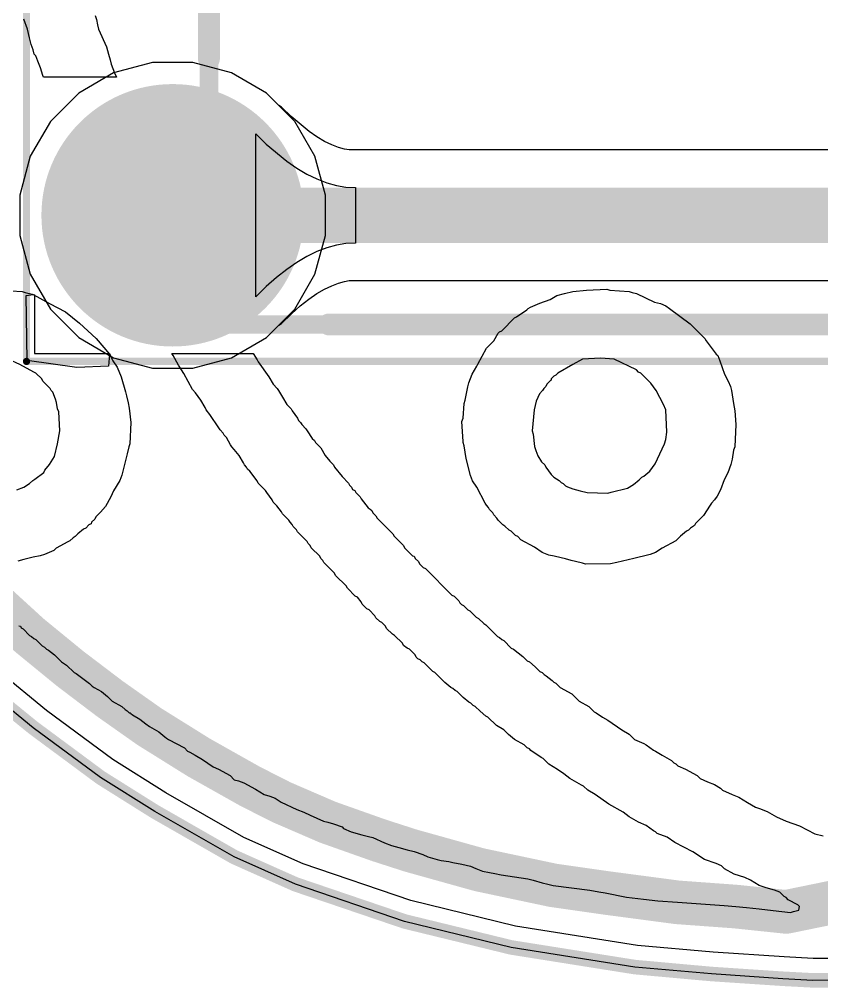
# Model space of a CAD drawing. Header units: inches. Extents: x -21.6 to 21.4, y -24.6 to 14.5.
# Drawn here: x -18.05 to -12.54, y -24.48 to -17.83 of the extents above; entities that cross this region are included whole.
import ezdxf

# ---------------------------------------------------------------- set-up
doc = ezdxf.new("R2010")
doc.units = ezdxf.units.IN
for name, color, linetype in [('Bottom Layer', 5, 'Continuous'), ('Bottom Solder', 6, 'Continuous'), ('Mechanical 4', 56, 'Continuous'), ('Multi-Layer', 9, 'Continuous'), ('Pad Holes', 156, 'Continuous'), ('Top 3D Body', 56, 'Continuous'), ('Top Courtyard', 56, 'Continuous'), ('Top Layer', 1, 'Continuous'), ('Top Overlay', 2, 'Continuous'), ('Top Solder', 216, 'Continuous')]:
    doc.layers.add(name, color=color, linetype=linetype)

# ---------------------------------------------------------------- blocks, each defined once
blk = doc.blocks.new('B__________6X6_52')
at = {"layer": 'Bottom Layer'}
h = blk.add_hatch(color=5, dxfattribs=at)
edge = h.paths.add_edge_path()
edge.add_arc((3.25, 2.25), 0.8, 0, 360)
at = {"layer": 'Bottom Solder'}
h = blk.add_hatch(color=6, dxfattribs=at)
edge = h.paths.add_edge_path()
edge.add_arc((3.25, 2.25), 0.9016, 0, 360)
at = {"layer": 'Multi-Layer'}
h = blk.add_hatch(color=9, dxfattribs=at)
edge = h.paths.add_edge_path()
edge.add_arc((3.25, 2.25), 0.8, 0, 360)
at = {"layer": 'Pad Holes'}
h = blk.add_hatch(color=7, dxfattribs=at)
edge = h.paths.add_edge_path()
edge.add_arc((3.25, 2.25), 0.5, 0, 360)
at = {"layer": 'Top Layer'}
h = blk.add_hatch(color=1, dxfattribs=at)
edge = h.paths.add_edge_path()
edge.add_arc((3.25, 2.25), 0.8, 0, 360)
at = {"layer": 'Top Solder'}
h = blk.add_hatch(color=216, dxfattribs=at)
edge = h.paths.add_edge_path()
edge.add_arc((3.25, 2.25), 0.9016, 0, 360)
at = {"layer": 'Top 3D Body'}
for points in [[(3, 3, 0.127, 0.127, 0), (-3, 3, 0.127, 0.127, 0)], [(3, 3, 0.127, 0.127, 0), (3, -3, 0.127, 0.127, 0)]]:
    blk.add_lwpolyline(points, format="xyseb", dxfattribs=at)
blk.add_lwpolyline([(2.9682, 3, 0.0635, 0.0635, 1), (3.0317, 3, 0.0635, 0.0635, 1)], format="xyseb", close=True, dxfattribs=at)
blk.add_lwpolyline([(2.9682, 3, 0.0635, 0.0635, 1), (3.0317, 3, 0.0635, 0.0635, 1)], format="xyseb", close=True, dxfattribs=at)
at = {"layer": 'Top Courtyard'}
for points in [[(4.254, 3.254, 0.05, 0.05, 0), (-4.254, 3.254, 0.05, 0.05, 0)], [(4.254, 3.254, 0.05, 0.05, 0), (4.254, -3.254, 0.05, 0.05, 0)]]:
    blk.add_lwpolyline(points, format="xyseb", dxfattribs=at)
blk.add_lwpolyline([(4.2415, 3.254, 0.025, 0.025, 1), (4.2665, 3.254, 0.025, 0.025, 1)], format="xyseb", close=True, dxfattribs=at)
blk.add_lwpolyline([(4.2415, 3.254, 0.025, 0.025, 1), (4.2665, 3.254, 0.025, 0.025, 1)], format="xyseb", close=True, dxfattribs=at)
at = {"layer": 'Top Overlay'}
for points in [[(2.176, 3, 0.15, 0.15, 0), (-2.176, 3, 0.15, 0.15, 0)], [(3, 1.176, 0.15, 0.15, 0), (3, -1.176, 0.15, 0.15, 0)]]:
    blk.add_lwpolyline(points, format="xyseb", dxfattribs=at)
for points in [[(2.1385, 3, 0.075, 0.075, 1), (2.2135, 3, 0.075, 0.075, 1)], [(2.9625, 1.176, 0.075, 0.075, 1), (3.0375, 1.176, 0.075, 0.075, 1)]]:
    blk.add_lwpolyline(points, format="xyseb", close=True, dxfattribs=at)

msp = doc.modelspace()

# ---------------------------------------------------------------- linework, layer by layer
at = {"layer": 'Bottom Layer'}
for p, q in [((-17.1382, -18.125), (-17.4053, -18.1966)), ((-16.8618, -18.125), (-17.1382, -18.125)), ((-16.5947, -18.1966), (-16.8618, -18.125)), ((-17.4053, -18.1966), (-17.6447, -18.3348)), ((-16.3553, -18.3348), (-16.5947, -18.1966)), ((-17.6447, -18.3348), (-17.8402, -18.5303)), ((-16.1598, -18.5303), (-16.3553, -18.3348)), ((-17.8402, -18.5303), (-17.9784, -18.7697)), ((-16.0216, -18.7697), (-16.1598, -18.5303)), ((-17.9784, -18.7697), (-18.05, -19.0368)), ((-15.95, -19.0368), (-16.0216, -18.7697)), ((-18.05, -19.0368), (-18.05, -19.3132)), ((-15.95, -19.3132), (-15.95, -19.0368)), ((-18.05, -19.3132), (-17.9784, -19.5803)), ((-16.0216, -19.5803), (-15.95, -19.3132)), ((-17.9784, -19.5803), (-17.8402, -19.8197)), ((-16.1598, -19.8197), (-16.0216, -19.5803)), ((-17.8402, -19.8197), (-17.6447, -20.0152)), ((-16.3553, -20.0152), (-16.1598, -19.8197)), ((-17.6447, -20.0152), (-17.4053, -20.1534)), ((-16.5947, -20.1534), (-16.3553, -20.0152)), ((-17.4053, -20.1534), (-17.1382, -20.225)), ((-16.8618, -20.225), (-16.5947, -20.1534)), ((-17.1382, -20.225), (-16.8618, -20.225)), ((-17.9579, -22.6959), (-18.2898, -22.426)), ((-17.4948, -23.0387), (-17.9579, -22.6959)), ((-17.1227, -23.2721), (-17.4948, -23.0387)), ((-16.5775, -23.584), (-17.1227, -23.2721)), ((-16.1562, -23.7718), (-16.5775, -23.584)), ((-15.4049, -24.0271), (-16.1562, -23.7718)), ((-14.6718, -24.2058), (-15.4049, -24.0271)), ((-13.8221, -24.3408), (-14.6718, -24.2058)), ((-13.2969, -24.3882), (-13.8221, -24.3408)), ((-12.8045, -24.421), (-13.2969, -24.3882)), ((-12.6003, -24.4319), (-12.8045, -24.421)), ((-12.179, -24.4301), (-12.6003, -24.4319))]:
    msp.add_line(p, q, dxfattribs=at)
at = {"layer": 'Mechanical 4'}
for points in [[(-18.2898, -22.426, 0.1, 0.1, 0), (-17.9579, -22.6959, 0.1, 0.1, 0)], [(-17.9579, -22.6959, 0.1, 0.1, 0), (-17.4948, -23.0387, 0.1, 0.1, 0)], [(-17.4948, -23.0387, 0.1, 0.1, 0), (-17.1227, -23.2721, 0.1, 0.1, 0)], [(-17.1227, -23.2721, 0.1, 0.1, 0), (-16.5775, -23.584, 0.1, 0.1, 0)], [(-16.5775, -23.584, 0.1, 0.1, 0), (-16.1562, -23.7718, 0.1, 0.1, 0)], [(-16.1562, -23.7718, 0.1, 0.1, 0), (-15.4049, -24.0271, 0.1, 0.1, 0)], [(-15.4049, -24.0271, 0.1, 0.1, 0), (-14.6718, -24.2058, 0.1, 0.1, 0)], [(-14.6718, -24.2058, 0.1, 0.1, 0), (-13.8221, -24.3408, 0.1, 0.1, 0)], [(-13.8221, -24.3408, 0.1, 0.1, 0), (-13.2969, -24.3882, 0.1, 0.1, 0)], [(-13.2969, -24.3882, 0.1, 0.1, 0), (-12.8045, -24.421, 0.1, 0.1, 0)], [(-12.8045, -24.421, 0.1, 0.1, 0), (-12.6003, -24.4319, 0.1, 0.1, 0)], [(-12.6003, -24.4319, 0.1, 0.1, 0), (-12.179, -24.4301, 0.1, 0.1, 0)]]:
    msp.add_lwpolyline(points, format="xyseb", dxfattribs=at)
for points in [[(-17.9829, -22.6959, 0.05, 0.05, 1), (-17.9329, -22.6959, 0.05, 0.05, 1)], [(-17.9829, -22.6959, 0.05, 0.05, 1), (-17.9329, -22.6959, 0.05, 0.05, 1)], [(-17.5198, -23.0387, 0.05, 0.05, 1), (-17.4698, -23.0387, 0.05, 0.05, 1)], [(-17.5198, -23.0387, 0.05, 0.05, 1), (-17.4698, -23.0387, 0.05, 0.05, 1)], [(-17.1477, -23.2721, 0.05, 0.05, 1), (-17.0977, -23.2721, 0.05, 0.05, 1)], [(-17.1477, -23.2721, 0.05, 0.05, 1), (-17.0977, -23.2721, 0.05, 0.05, 1)], [(-16.6025, -23.584, 0.05, 0.05, 1), (-16.5525, -23.584, 0.05, 0.05, 1)], [(-16.6025, -23.584, 0.05, 0.05, 1), (-16.5525, -23.584, 0.05, 0.05, 1)], [(-16.1812, -23.7718, 0.05, 0.05, 1), (-16.1312, -23.7718, 0.05, 0.05, 1)], [(-16.1812, -23.7718, 0.05, 0.05, 1), (-16.1312, -23.7718, 0.05, 0.05, 1)], [(-15.4299, -24.0271, 0.05, 0.05, 1), (-15.3799, -24.0271, 0.05, 0.05, 1)], [(-15.4299, -24.0271, 0.05, 0.05, 1), (-15.3799, -24.0271, 0.05, 0.05, 1)], [(-14.6968, -24.2058, 0.05, 0.05, 1), (-14.6468, -24.2058, 0.05, 0.05, 1)], [(-14.6968, -24.2058, 0.05, 0.05, 1), (-14.6468, -24.2058, 0.05, 0.05, 1)], [(-13.8471, -24.3408, 0.05, 0.05, 1), (-13.7971, -24.3408, 0.05, 0.05, 1)], [(-13.8471, -24.3408, 0.05, 0.05, 1), (-13.7971, -24.3408, 0.05, 0.05, 1)], [(-13.3219, -24.3882, 0.05, 0.05, 1), (-13.2719, -24.3882, 0.05, 0.05, 1)], [(-13.3219, -24.3882, 0.05, 0.05, 1), (-13.2719, -24.3882, 0.05, 0.05, 1)], [(-12.8295, -24.421, 0.05, 0.05, 1), (-12.7795, -24.421, 0.05, 0.05, 1)], [(-12.8295, -24.421, 0.05, 0.05, 1), (-12.7795, -24.421, 0.05, 0.05, 1)], [(-12.6253, -24.4319, 0.05, 0.05, 1), (-12.5753, -24.4319, 0.05, 0.05, 1)], [(-12.6253, -24.4319, 0.05, 0.05, 1), (-12.5753, -24.4319, 0.05, 0.05, 1)]]:
    msp.add_lwpolyline(points, format="xyseb", close=True, dxfattribs=at)
at = {"layer": 'Top Layer'}
for p, q in [((-17.1382, -18.125), (-17.4053, -18.1966)), ((-16.8618, -18.125), (-17.1382, -18.125)), ((-16.5947, -18.1966), (-16.8618, -18.125)), ((-17.4053, -18.1966), (-17.6447, -18.3348)), ((-16.3553, -18.3348), (-16.5947, -18.1966)), ((-17.6447, -18.3348), (-17.8402, -18.5303)), ((-16.2703, -18.4198), (-16.3553, -18.3348)), ((-16.2508, -18.4324), (-16.2703, -18.4198)), ((-16.1858, -18.4958), (-16.2508, -18.4324)), ((-16.0606, -18.6002), (-16.1858, -18.4958)), ((-17.8402, -18.5303), (-17.9784, -18.7697)), ((-16.4287, -19.735), (-16.4287, -18.615)), ((-16.4287, -18.615), (-16.3566, -18.6852)), ((-16.0079, -18.6365), (-16.0606, -18.6002)), ((-16.3566, -18.6852), (-16.2149, -18.8034)), ((-15.9554, -18.6674), (-16.0079, -18.6365)), ((-15.9063, -18.6914), (-15.9554, -18.6674)), ((-15.8607, -18.7089), (-15.9063, -18.6914)), ((-15.8186, -18.7206), (-15.8607, -18.7089)), ((-15.787, -18.7259), (-15.8186, -18.7206)), ((-11.5952, -18.7259), (-15.787, -18.7259)), ((-17.9784, -18.7697), (-18.05, -19.0368)), ((-16.2149, -18.8034), (-16.1451, -18.8515)), ((-16.1451, -18.8515), (-16.0762, -18.8921)), ((-16.0762, -18.8921), (-16.008, -18.9254)), ((-16.008, -18.9254), (-15.9406, -18.9512)), ((-15.9406, -18.9512), (-15.874, -18.9697)), ((-15.874, -18.9697), (-15.8081, -18.9808)), ((-15.8081, -18.9808), (-15.743, -18.9845)), ((-15.743, -18.9845), (-15.743, -19.3655)), ((-18.05, -19.0368), (-18.05, -19.3132)), ((-18.05, -19.3132), (-17.9784, -19.5803)), ((-16.008, -19.4246), (-16.0762, -19.4579)), ((-15.9406, -19.3988), (-16.008, -19.4246)), ((-15.874, -19.3803), (-15.9406, -19.3988)), ((-15.8081, -19.3692), (-15.874, -19.3803)), ((-15.743, -19.3655), (-15.8081, -19.3692)), ((-16.0762, -19.4579), (-16.1451, -19.4985)), ((-16.2149, -19.5466), (-16.2854, -19.602)), ((-16.1451, -19.4985), (-16.2149, -19.5466)), ((-17.9784, -19.5803), (-17.8402, -19.8197)), ((-16.2854, -19.602), (-16.3566, -19.6648)), ((-15.8186, -19.6294), (-15.787, -19.6241)), ((-15.787, -19.6241), (-11.5952, -19.6241)), ((-16.3566, -19.6648), (-16.4287, -19.735)), ((-16.0079, -19.7135), (-15.9554, -19.6826)), ((-15.9554, -19.6826), (-15.9063, -19.6586)), ((-15.9063, -19.6586), (-15.8607, -19.6411)), ((-15.8607, -19.6411), (-15.8186, -19.6294)), ((-16.1222, -19.7979), (-16.0636, -19.7519)), ((-16.0636, -19.7519), (-16.0079, -19.7135)), ((-17.8402, -19.8197), (-17.6447, -20.0152)), ((-16.1833, -19.8518), (-16.1222, -19.7979)), ((-16.2508, -19.9176), (-16.1833, -19.8518)), ((-16.3553, -20.0152), (-16.2703, -19.9302)), ((-16.2703, -19.9302), (-16.2508, -19.9176)), ((-17.6447, -20.0152), (-17.4053, -20.1534)), ((-16.5947, -20.1534), (-16.3553, -20.0152)), ((-17.4053, -20.1534), (-17.1382, -20.225)), ((-16.8618, -20.225), (-16.5947, -20.1534)), ((-17.1382, -20.225), (-16.8618, -20.225)), ((-17.9579, -22.6959), (-18.2898, -22.426)), ((-17.4948, -23.0387), (-17.9579, -22.6959)), ((-17.1227, -23.2721), (-17.4948, -23.0387)), ((-16.5775, -23.584), (-17.1227, -23.2721)), ((-16.1562, -23.7718), (-16.5775, -23.584)), ((-15.4049, -24.0271), (-16.1562, -23.7718)), ((-14.6718, -24.2058), (-15.4049, -24.0271)), ((-13.8221, -24.3408), (-14.6718, -24.2058)), ((-13.2969, -24.3882), (-13.8221, -24.3408)), ((-12.8045, -24.421), (-13.2969, -24.3882)), ((-12.6003, -24.4319), (-12.8045, -24.421)), ((-12.179, -24.4301), (-12.6003, -24.4319))]:
    msp.add_line(p, q, dxfattribs=at)
msp.add_lwpolyline([(-17, -19.175, 0.381, 0.381, 0), (-10.5, -19.175, 0.381, 0.381, 0)], format="xyseb", dxfattribs=at)
msp.add_lwpolyline([(-17.0953, -19.175, 0.1905, 0.1905, 1), (-16.9048, -19.175, 0.1905, 0.1905, 1)], format="xyseb", close=True, dxfattribs=at)
at = {"layer": 'Top Overlay'}
for p, q in [((-17.9981, -17.8962), (-18.0236, -17.8269)), ((-17.5312, -17.8014), (-17.5239, -17.8305)), ((-17.5239, -17.8305), (-17.5166, -17.867)), ((-17.9835, -17.9546), (-17.9981, -17.8962)), ((-17.5166, -17.867), (-17.5093, -17.8962)), ((-17.5093, -17.8962), (-17.4546, -18.0166)), ((-17.9725, -18.002), (-17.9835, -17.9546)), ((-17.9579, -18.0384), (-17.9725, -18.002)), ((-17.4546, -18.0166), (-17.44, -18.0676)), ((-17.9507, -18.0676), (-17.9579, -18.0384)), ((-17.9397, -18.0786), (-17.9507, -18.0676)), ((-17.9251, -18.115), (-17.9397, -18.0786)), ((-17.44, -18.0676), (-17.4291, -18.1077)), ((-17.9069, -18.1624), (-17.9251, -18.115)), ((-17.8923, -18.2135), (-17.9069, -18.1624)), ((-17.4291, -18.1077), (-17.4218, -18.1369)), ((-17.4218, -18.1369), (-17.3999, -18.1953)), ((-17.8877, -18.225), (-17.8923, -18.2135)), ((-17.3857, -18.225), (-17.8877, -18.225)), ((-17.3999, -18.1953), (-17.3857, -18.225)), ((-18.1877, -19.6906), (-18.0345, -19.6979)), ((-14.2488, -19.6979), (-14.1539, -19.6906)), ((-14.1539, -19.6906), (-14.0154, -19.6833)), ((-14.0154, -19.6833), (-13.9935, -19.6906)), ((-13.9935, -19.6906), (-13.8622, -19.6979)), ((-18.0345, -19.6979), (-18.0127, -19.7052)), ((-18.0127, -19.7052), (-17.9652, -19.7161)), ((-18.0072, -19.7263), (-17.9576, -19.7192)), ((-17.999, -20.1724), (-18.0072, -19.7263)), ((-17.9652, -19.7161), (-17.95, -19.7222)), ((-17.9576, -19.7192), (-17.8457, -19.781)), ((-17.95, -19.7222), (-17.95, -20.125)), ((-14.4749, -19.7781), (-14.4056, -19.7526)), ((-14.4056, -19.7526), (-14.3582, -19.7271)), ((-14.3582, -19.7271), (-14.3071, -19.7125)), ((-14.3071, -19.7125), (-14.2488, -19.6979)), ((-13.8622, -19.6979), (-13.8403, -19.7052)), ((-13.8403, -19.7052), (-13.8111, -19.7125)), ((-13.8111, -19.7125), (-13.6871, -19.7708)), ((-17.8457, -19.781), (-17.7362, -19.8385)), ((-14.6354, -19.873), (-14.5661, -19.8256)), ((-14.5661, -19.8256), (-14.5551, -19.8146)), ((-14.5551, -19.8146), (-14.5405, -19.8073)), ((-14.5405, -19.8073), (-14.4749, -19.7781)), ((-13.6871, -19.7708), (-13.647, -19.7818)), ((-13.647, -19.7818), (-13.6105, -19.7964)), ((-13.6105, -19.7964), (-13.585, -19.8146)), ((-13.585, -19.8146), (-13.4427, -19.9204)), ((-17.7362, -19.8385), (-17.6404, -19.9165)), ((-14.7375, -19.9678), (-14.65, -19.8803)), ((-14.65, -19.8803), (-14.6354, -19.873)), ((-17.6404, -19.9165), (-17.5255, -20.0219)), ((-13.4427, -19.9204), (-13.3406, -20.0225)), ((-17.5255, -20.0219), (-17.4338, -20.13)), ((-14.7922, -20.0371), (-14.763, -19.986)), ((-14.763, -19.986), (-14.7521, -19.9751)), ((-14.7521, -19.9751), (-14.7375, -19.9678)), ((-13.3406, -20.0225), (-13.3333, -20.0371)), ((-14.9016, -20.1976), (-14.8433, -20.0882)), ((-14.8433, -20.0882), (-14.7922, -20.0371)), ((-13.3333, -20.0371), (-13.264, -20.1283)), ((-17.95, -20.125), (-17.4342, -20.125)), ((-17.4338, -20.13), (-17.4406, -20.2121)), ((-17.4342, -20.125), (-17.4182, -20.1611)), ((-16.9951, -20.1392), (-17.0052, -20.125)), ((-17.0052, -20.125), (-16.446, -20.125)), ((-16.9586, -20.2049), (-16.9951, -20.1392)), ((-16.446, -20.125), (-16.4188, -20.1684)), ((-14.0591, -20.1574), (-14.1831, -20.1647)), ((-13.9643, -20.1647), (-14.0591, -20.1574)), ((-13.264, -20.1283), (-13.2531, -20.1392)), ((-13.2531, -20.1392), (-13.2385, -20.1757)), ((-18.0491, -20.2012), (-18.1294, -20.1647)), ((-17.9543, -20.2523), (-18.0491, -20.2012)), ((-17.6582, -20.2203), (-17.999, -20.1724)), ((-17.4406, -20.2121), (-17.6582, -20.2203)), ((-17.4182, -20.1611), (-17.4109, -20.1757)), ((-17.4109, -20.1757), (-17.3817, -20.2194)), ((-17.3817, -20.2194), (-17.3525, -20.2851)), ((-16.9513, -20.2194), (-16.9586, -20.2049)), ((-16.9222, -20.2632), (-16.9513, -20.2194)), ((-16.4188, -20.1684), (-16.4115, -20.183)), ((-16.4115, -20.183), (-16.3386, -20.2851)), ((-14.9417, -20.2669), (-14.9089, -20.2122)), ((-14.9089, -20.2122), (-14.9016, -20.1976)), ((-14.2488, -20.2012), (-14.3509, -20.2596)), ((-14.1831, -20.1647), (-14.2488, -20.2012)), ((-13.8111, -20.2377), (-13.9643, -20.1647)), ((-13.2385, -20.1757), (-13.2057, -20.2669)), ((-17.9397, -20.2596), (-17.9543, -20.2523)), ((-17.8996, -20.2997), (-17.9397, -20.2596)), ((-17.3525, -20.2851), (-17.3233, -20.3872)), ((-16.8638, -20.3726), (-16.9222, -20.2632)), ((-16.3386, -20.2851), (-16.3094, -20.3362)), ((-14.9636, -20.3252), (-14.9417, -20.2669)), ((-14.3801, -20.2815), (-14.3983, -20.2997)), ((-14.3655, -20.2742), (-14.3801, -20.2815)), ((-14.3509, -20.2596), (-14.3655, -20.2742)), ((-13.7965, -20.2523), (-13.8111, -20.2377)), ((-13.7819, -20.2596), (-13.7965, -20.2523)), ((-13.7126, -20.3289), (-13.7819, -20.2596)), ((-13.2057, -20.2669), (-13.1802, -20.3143)), ((-17.8923, -20.3143), (-17.8996, -20.2997)), ((-17.8412, -20.3653), (-17.8923, -20.3143)), ((-16.3094, -20.3362), (-16.2802, -20.3653)), ((-14.9891, -20.4456), (-14.9709, -20.3544)), ((-14.9709, -20.3544), (-14.9636, -20.3252)), ((-14.4348, -20.3507), (-14.4494, -20.3653)), ((-14.4275, -20.3362), (-14.4348, -20.3507)), ((-14.402, -20.3106), (-14.4275, -20.3362)), ((-14.3983, -20.307), (-14.402, -20.3106)), ((-14.3983, -20.2997), (-14.3983, -20.307)), ((-13.6762, -20.3799), (-13.7126, -20.3289)), ((-13.1802, -20.3143), (-13.1656, -20.3507)), ((-13.1656, -20.3507), (-13.1583, -20.3799)), ((-17.8339, -20.3799), (-17.8412, -20.3653)), ((-17.823, -20.3909), (-17.8339, -20.3799)), ((-17.8048, -20.4383), (-17.823, -20.3909)), ((-17.3233, -20.3872), (-17.316, -20.4164)), ((-17.316, -20.4164), (-17.3051, -20.4638)), ((-16.8419, -20.3945), (-16.8638, -20.3726)), ((-16.8054, -20.4456), (-16.8419, -20.3945)), ((-16.2802, -20.3653), (-16.273, -20.3799)), ((-16.273, -20.3799), (-16.2438, -20.4237)), ((-16.2438, -20.4237), (-16.2146, -20.4748)), ((-14.4785, -20.4018), (-14.5004, -20.4529)), ((-14.4567, -20.3799), (-14.4785, -20.4018)), ((-14.4494, -20.3653), (-14.4567, -20.3799)), ((-13.6251, -20.4748), (-13.6762, -20.3799)), ((-13.1583, -20.3799), (-13.1437, -20.4675)), ((-17.7975, -20.4602), (-17.8048, -20.4383)), ((-17.7902, -20.5039), (-17.7975, -20.4602)), ((-17.3051, -20.4638), (-17.2978, -20.5003)), ((-16.7763, -20.4966), (-16.8054, -20.4456)), ((-16.2146, -20.4748), (-16.1854, -20.5039)), ((-15.0037, -20.5696), (-14.9964, -20.4675)), ((-14.9964, -20.4675), (-14.9891, -20.4456)), ((-14.5004, -20.4529), (-14.515, -20.5112)), ((-13.6105, -20.5112), (-13.6251, -20.4748)), ((-13.1437, -20.4675), (-13.1364, -20.5185)), ((-17.7829, -20.5258), (-17.7902, -20.5039)), ((-17.7756, -20.6571), (-17.7829, -20.5258)), ((-17.2978, -20.5003), (-17.2869, -20.5988)), ((-16.769, -20.5112), (-16.7763, -20.4966)), ((-16.7434, -20.544), (-16.769, -20.5112)), ((-16.6814, -20.6352), (-16.7434, -20.544)), ((-16.1854, -20.5039), (-16.1781, -20.5185)), ((-16.1781, -20.5185), (-16.1417, -20.5696)), ((-14.515, -20.5112), (-14.5296, -20.6571)), ((-13.6032, -20.6644), (-13.6105, -20.5112)), ((-13.1364, -20.5185), (-13.1291, -20.6133)), ((-17.2869, -20.5988), (-17.2942, -20.7446)), ((-16.1417, -20.5696), (-16.1344, -20.5842)), ((-16.1344, -20.5842), (-16.1198, -20.5988)), ((-16.1198, -20.5988), (-16.1125, -20.6133)), ((-16.1125, -20.6133), (-16.0833, -20.6425)), ((-15.011, -20.5915), (-15.0037, -20.5696)), ((-15.0037, -20.73), (-15.011, -20.5915)), ((-13.1291, -20.6133), (-13.1364, -20.7665)), ((-17.7902, -20.7446), (-17.7756, -20.6571)), ((-16.6741, -20.6498), (-16.6814, -20.6352)), ((-16.6523, -20.6717), (-16.6741, -20.6498)), ((-16.645, -20.6863), (-16.6523, -20.6717)), ((-16.6304, -20.7009), (-16.645, -20.6863)), ((-16.0833, -20.6425), (-16.076, -20.6571)), ((-16.076, -20.6571), (-16.0395, -20.7082)), ((-14.5296, -20.6571), (-14.5223, -20.679)), ((-14.5223, -20.679), (-14.5114, -20.7629)), ((-13.6105, -20.7155), (-13.6032, -20.6644)), ((-17.8121, -20.8322), (-17.7902, -20.7446)), ((-17.2942, -20.7446), (-17.3015, -20.7665)), ((-16.6012, -20.7519), (-16.6304, -20.7009)), ((-16.5939, -20.7665), (-16.6012, -20.7519)), ((-16.0395, -20.7082), (-16.0249, -20.7228)), ((-16.0249, -20.7228), (-16.0177, -20.7373)), ((-16.0177, -20.7373), (-15.9812, -20.7738)), ((-15.0037, -20.7373), (-15.0037, -20.73)), ((-14.9964, -20.7592), (-15.0037, -20.7373)), ((-13.6835, -20.8832), (-13.6178, -20.7446)), ((-13.6178, -20.7446), (-13.6105, -20.7155)), ((-17.3124, -20.8139), (-17.3489, -20.9598)), ((-17.3015, -20.7665), (-17.3124, -20.8139)), ((-16.5757, -20.7848), (-16.5939, -20.7665)), ((-16.5428, -20.8249), (-16.5757, -20.7848)), ((-15.9812, -20.7738), (-15.952, -20.8249)), ((-14.9819, -20.8468), (-14.9964, -20.7592)), ((-14.5114, -20.7629), (-14.5041, -20.7921)), ((-14.5041, -20.7921), (-14.4895, -20.8285)), ((-13.1437, -20.7884), (-13.1546, -20.8504)), ((-13.1364, -20.7665), (-13.1437, -20.7884)), ((-17.8777, -20.927), (-17.8449, -20.8869)), ((-17.8449, -20.8869), (-17.8121, -20.8322)), ((-16.5137, -20.8759), (-16.5428, -20.8249)), ((-16.5064, -20.8905), (-16.5137, -20.8759)), ((-16.4918, -20.9051), (-16.5064, -20.8905)), ((-15.952, -20.8249), (-15.9192, -20.865)), ((-15.9192, -20.865), (-15.8936, -20.8905)), ((-15.8936, -20.8905), (-15.8864, -20.9051)), ((-14.9527, -20.9635), (-14.9819, -20.8468)), ((-14.4895, -20.8285), (-14.464, -20.8686)), ((-14.464, -20.8686), (-14.4421, -20.8905)), ((-14.4421, -20.8905), (-14.4348, -20.9051)), ((-13.7199, -20.9343), (-13.6835, -20.8832)), ((-13.1619, -20.8869), (-13.1838, -20.9452)), ((-13.1546, -20.8504), (-13.1619, -20.8869)), ((-17.947, -20.989), (-17.885, -20.9416)), ((-17.885, -20.9416), (-17.8777, -20.927)), ((-16.4845, -20.9197), (-16.4918, -20.9051)), ((-16.4699, -20.9343), (-16.4845, -20.9197)), ((-16.4188, -20.9999), (-16.4699, -20.9343)), ((-15.8864, -20.9051), (-15.8353, -20.9708)), ((-14.4348, -20.9051), (-14.3983, -20.9562)), ((-14.3983, -20.9562), (-14.3801, -20.9744)), ((-13.7601, -20.9671), (-13.7199, -20.9343)), ((-13.1838, -20.9452), (-13.2093, -20.9926)), ((-18.0236, -21.0437), (-17.9835, -21.0182)), ((-17.9835, -21.0182), (-17.9616, -20.9963)), ((-17.9616, -20.9963), (-17.947, -20.989)), ((-17.3635, -20.9963), (-17.4072, -21.0692)), ((-17.3489, -20.9598), (-17.3635, -20.9963)), ((-16.4115, -21.0145), (-16.4188, -20.9999)), ((-16.3605, -21.0656), (-16.4115, -21.0145)), ((-15.8353, -20.9708), (-15.7915, -21.0145)), ((-15.7915, -21.0145), (-15.7842, -21.0291)), ((-14.9381, -20.9999), (-14.9527, -20.9635)), ((-14.9089, -21.0437), (-14.9381, -20.9999)), ((-14.3801, -20.9744), (-14.3436, -20.9963)), ((-14.3436, -20.9963), (-14.329, -21.0109)), ((-14.329, -21.0109), (-14.3144, -21.0182)), ((-14.3144, -21.0182), (-14.2998, -21.0328)), ((-13.833, -21.0255), (-13.7929, -20.9926)), ((-13.7929, -20.9926), (-13.7746, -20.9744)), ((-13.7746, -20.9744), (-13.7601, -20.9671)), ((-13.2093, -20.9926), (-13.2349, -21.0619)), ((-18.071, -21.0619), (-18.0236, -21.0437)), ((-17.4072, -21.0692), (-17.4255, -21.1094)), ((-16.3532, -21.0802), (-16.3605, -21.0656)), ((-16.3167, -21.1312), (-16.3532, -21.0802)), ((-15.7842, -21.0291), (-15.7696, -21.0437)), ((-15.7696, -21.0437), (-15.7623, -21.0583)), ((-15.7623, -21.0583), (-15.7478, -21.0656)), ((-15.7478, -21.0656), (-15.7405, -21.0802)), ((-15.7405, -21.0802), (-15.7113, -21.1094)), ((-14.8506, -21.1531), (-14.9089, -21.0437)), ((-14.2998, -21.0328), (-14.2852, -21.0401)), ((-14.2852, -21.0401), (-14.2488, -21.0546)), ((-14.2488, -21.0546), (-14.1977, -21.0692)), ((-14.1977, -21.0692), (-14.1503, -21.0802)), ((-14.1503, -21.0802), (-14.0081, -21.0838)), ((-14.0081, -21.0838), (-13.9862, -21.0765)), ((-13.9862, -21.0765), (-13.8731, -21.051)), ((-13.8731, -21.051), (-13.833, -21.0255)), ((-13.2349, -21.0619), (-13.2567, -21.1057)), ((-17.4255, -21.1094), (-17.4619, -21.175)), ((-16.3094, -21.1458), (-16.3167, -21.1312)), ((-16.2839, -21.1714), (-16.3094, -21.1458)), ((-15.7113, -21.1094), (-15.704, -21.1239)), ((-15.704, -21.1239), (-15.6566, -21.1859)), ((-14.8433, -21.1677), (-14.8506, -21.1531)), ((-13.2969, -21.1531), (-13.3042, -21.1677)), ((-13.275, -21.1312), (-13.2969, -21.1531)), ((-13.2567, -21.1057), (-13.275, -21.1312)), ((-17.4948, -21.2151), (-17.5276, -21.248)), ((-17.4619, -21.175), (-17.4948, -21.2151)), ((-16.2511, -21.2115), (-16.2839, -21.1714)), ((-16.2438, -21.2261), (-16.2511, -21.2115)), ((-15.6566, -21.1859), (-15.642, -21.1932)), ((-15.642, -21.1932), (-15.6311, -21.2042)), ((-15.6311, -21.2042), (-15.6238, -21.2188)), ((-15.6238, -21.2188), (-15.6019, -21.2407)), ((-14.8287, -21.1823), (-14.8433, -21.1677)), ((-14.8214, -21.1969), (-14.8287, -21.1823)), ((-14.7995, -21.2188), (-14.8214, -21.1969)), ((-14.7922, -21.2334), (-14.7995, -21.2188)), ((-13.3042, -21.1677), (-13.3516, -21.237)), ((-17.5568, -21.2844), (-17.5604, -21.2954)), ((-17.5349, -21.2625), (-17.5568, -21.2844)), ((-17.5276, -21.248), (-17.5349, -21.2625)), ((-16.2, -21.2698), (-16.2438, -21.2261)), ((-16.1927, -21.2844), (-16.2, -21.2698)), ((-16.1781, -21.299), (-16.1927, -21.2844)), ((-15.6019, -21.2407), (-15.5946, -21.2552)), ((-15.5946, -21.2552), (-15.4852, -21.3647)), ((-14.7703, -21.2552), (-14.7922, -21.2334)), ((-14.763, -21.2698), (-14.7703, -21.2552)), ((-14.7302, -21.3027), (-14.763, -21.2698)), ((-13.3516, -21.237), (-13.4063, -21.2917)), ((-17.6115, -21.3318), (-17.6516, -21.3647)), ((-17.5969, -21.3245), (-17.6115, -21.3318)), ((-17.575, -21.3027), (-17.5969, -21.3245)), ((-17.5604, -21.2954), (-17.575, -21.3027)), ((-16.1708, -21.3136), (-16.1781, -21.299)), ((-16.1489, -21.3355), (-16.1708, -21.3136)), ((-16.1417, -21.3501), (-16.1489, -21.3355)), ((-16.076, -21.4157), (-16.1417, -21.3501)), ((-14.7156, -21.31), (-14.7302, -21.3027)), ((-14.6864, -21.3391), (-14.7156, -21.31)), ((-14.6718, -21.3464), (-14.6864, -21.3391)), ((-14.6427, -21.3756), (-14.6718, -21.3464)), ((-13.4683, -21.3464), (-13.5084, -21.3792)), ((-13.4537, -21.3391), (-13.4683, -21.3464)), ((-13.4391, -21.3245), (-13.4537, -21.3391)), ((-13.4136, -21.3063), (-13.4391, -21.3245)), ((-13.4063, -21.2917), (-13.4136, -21.3063)), ((-17.7209, -21.4194), (-17.8011, -21.4631)), ((-17.7063, -21.4121), (-17.7209, -21.4194)), ((-17.6844, -21.3902), (-17.7063, -21.4121)), ((-17.6698, -21.3829), (-17.6844, -21.3902)), ((-17.6516, -21.3647), (-17.6698, -21.3829)), ((-16.0687, -21.4303), (-16.076, -21.4157)), ((-15.4852, -21.3647), (-15.4779, -21.3792)), ((-15.4779, -21.3792), (-15.4122, -21.4449)), ((-14.6281, -21.3829), (-14.6427, -21.3756)), ((-14.6062, -21.4048), (-14.6281, -21.3829)), ((-14.5114, -21.4558), (-14.6062, -21.4048)), ((-13.5412, -21.4121), (-13.636, -21.4631)), ((-13.5084, -21.3792), (-13.5412, -21.4121)), ((-17.8157, -21.4777), (-17.8814, -21.5069)), ((-17.8011, -21.4631), (-17.8157, -21.4777)), ((-16.0541, -21.4449), (-16.0687, -21.4303)), ((-16.0468, -21.4595), (-16.0541, -21.4449)), ((-15.9885, -21.5178), (-16.0468, -21.4595)), ((-15.4122, -21.4449), (-15.4049, -21.4595)), ((-15.4049, -21.4595), (-15.3502, -21.5142)), ((-14.4603, -21.4923), (-14.5114, -21.4558)), ((-13.636, -21.4631), (-13.6798, -21.4923)), ((-18.0236, -21.5397), (-18.0637, -21.5507)), ((-17.9944, -21.5324), (-18.0236, -21.5397)), ((-17.9579, -21.5251), (-17.9944, -21.5324)), ((-17.9105, -21.5142), (-17.9579, -21.5251)), ((-17.8814, -21.5069), (-17.9105, -21.5142)), ((-15.9812, -21.5324), (-15.9885, -21.5178)), ((-15.9666, -21.547), (-15.9812, -21.5324)), ((-15.9593, -21.5616), (-15.9666, -21.547)), ((-15.3502, -21.5142), (-15.3393, -21.5178)), ((-15.3393, -21.5178), (-15.332, -21.5324)), ((-15.332, -21.5324), (-15.3101, -21.5543)), ((-15.3101, -21.5543), (-15.3028, -21.5689)), ((-14.4129, -21.5105), (-14.4603, -21.4923)), ((-14.3764, -21.5178), (-14.4129, -21.5105)), ((-14.329, -21.5288), (-14.3764, -21.5178)), ((-14.2998, -21.5361), (-14.329, -21.5288)), ((-14.2597, -21.547), (-14.2998, -21.5361)), ((-14.2305, -21.5543), (-14.2597, -21.547)), ((-14.1831, -21.5653), (-14.2305, -21.5543)), ((-13.8293, -21.5324), (-13.9461, -21.5616)), ((-13.7929, -21.5251), (-13.8293, -21.5324)), ((-13.7637, -21.5178), (-13.7929, -21.5251)), ((-13.7163, -21.5069), (-13.7637, -21.5178)), ((-13.6798, -21.4923), (-13.7163, -21.5069)), ((-15.8864, -21.6346), (-15.9593, -21.5616)), ((-15.3028, -21.5689), (-15.2773, -21.5944)), ((-15.2773, -21.5944), (-15.2627, -21.6017)), ((-15.2627, -21.6017), (-15.0803, -21.7841)), ((-14.1612, -21.5726), (-14.1831, -21.5653)), ((-13.9898, -21.5689), (-14.1612, -21.5726)), ((-13.9461, -21.5616), (-13.9898, -21.5689)), ((-15.8791, -21.6491), (-15.8864, -21.6346)), ((-15.8061, -21.7221), (-15.8791, -21.6491)), ((-15.7988, -21.7367), (-15.8061, -21.7221)), ((-15.7441, -21.7914), (-15.7988, -21.7367)), ((-15.7295, -21.7987), (-15.7441, -21.7914)), ((-15.704, -21.8315), (-15.7295, -21.7987)), ((-15.0803, -21.7841), (-15.0657, -21.7914)), ((-15.0657, -21.7914), (-15.0329, -21.8242)), ((-15.6967, -21.8461), (-15.704, -21.8315)), ((-15.6639, -21.8789), (-15.6967, -21.8461)), ((-15.6493, -21.8862), (-15.6639, -21.8789)), ((-15.6092, -21.9263), (-15.6493, -21.8862)), ((-15.0329, -21.8242), (-15.0256, -21.8388)), ((-15.0256, -21.8388), (-15.0147, -21.8497)), ((-15.0147, -21.8497), (-15.0001, -21.857)), ((-15.0001, -21.857), (-14.9709, -21.8862)), ((-14.9709, -21.8862), (-14.9563, -21.8935)), ((-15.6019, -21.9409), (-15.6092, -21.9263)), ((-15.5763, -21.9664), (-15.6019, -21.9409)), ((-14.9563, -21.8935), (-14.9126, -21.9373)), ((-14.9126, -21.9373), (-14.898, -21.9446)), ((-14.898, -21.9446), (-14.8615, -21.981)), ((-18.0564, -21.9956), (-18.0455, -21.9993)), ((-18.0455, -21.9993), (-18.0418, -22.0102)), ((-18.0418, -22.0102), (-18.0272, -22.0175)), ((-18.0272, -22.0175), (-17.9835, -22.0613)), ((-15.5618, -21.9737), (-15.5763, -21.9664)), ((-15.5362, -21.9993), (-15.5618, -21.9737)), ((-15.5289, -22.0139), (-15.5362, -21.9993)), ((-15.4888, -22.054), (-15.5289, -22.0139)), ((-14.8615, -21.981), (-14.8469, -21.9883)), ((-14.8469, -21.9883), (-14.7667, -22.0686)), ((-17.9835, -22.0613), (-17.9689, -22.0686)), ((-17.9689, -22.0686), (-17.9543, -22.0832)), ((-17.9543, -22.0832), (-17.9397, -22.0904)), ((-15.4742, -22.0613), (-15.4888, -22.054)), ((-15.4195, -22.116), (-15.4742, -22.0613)), ((-14.7667, -22.0686), (-14.7521, -22.0759)), ((-14.7521, -22.0759), (-14.7375, -22.0904)), ((-17.9397, -22.0904), (-17.8959, -22.1342)), ((-17.8959, -22.1342), (-17.8814, -22.1415)), ((-17.8814, -22.1415), (-17.8668, -22.1561)), ((-15.4122, -22.1306), (-15.4195, -22.116)), ((-15.3867, -22.1488), (-15.4122, -22.1306)), ((-15.3721, -22.1561), (-15.3867, -22.1488)), ((-14.7375, -22.0904), (-14.7229, -22.0977)), ((-14.7229, -22.0977), (-14.6718, -22.1488)), ((-14.6718, -22.1488), (-14.6573, -22.1561)), ((-17.8668, -22.1561), (-17.8522, -22.1634)), ((-17.8522, -22.1634), (-17.8121, -22.1962)), ((-17.8121, -22.1962), (-17.7646, -22.2436)), ((-15.332, -22.1962), (-15.3721, -22.1561)), ((-15.3247, -22.2108), (-15.332, -22.1962)), ((-15.3137, -22.2217), (-15.3247, -22.2108)), ((-14.6573, -22.1561), (-14.5916, -22.2072)), ((-14.5916, -22.2072), (-14.5624, -22.2363)), ((-17.7646, -22.2436), (-17.7282, -22.2655)), ((-17.7282, -22.2655), (-17.6771, -22.3166)), ((-15.2992, -22.229), (-15.3137, -22.2217)), ((-15.2846, -22.2436), (-15.2992, -22.229)), ((-15.27, -22.2509), (-15.2846, -22.2436)), ((-15.2116, -22.3093), (-15.27, -22.2509)), ((-14.5624, -22.2363), (-14.5478, -22.2436)), ((-14.5478, -22.2436), (-14.5077, -22.2765)), ((-14.5077, -22.2765), (-14.4749, -22.3093)), ((-17.866, -22.5773), (-18.192, -22.3122)), ((-17.6771, -22.3166), (-17.6625, -22.3239)), ((-17.6625, -22.3239), (-17.5713, -22.3932)), ((-15.197, -22.3166), (-15.2116, -22.3093)), ((-15.1277, -22.3859), (-15.197, -22.3166)), ((-14.4749, -22.3093), (-14.4603, -22.3166)), ((-14.4603, -22.3166), (-14.4457, -22.3312)), ((-14.4457, -22.3312), (-14.4311, -22.3385)), ((-14.4311, -22.3385), (-14.391, -22.3713)), ((-17.5713, -22.3932), (-17.5531, -22.4114)), ((-17.5531, -22.4114), (-17.5385, -22.4187)), ((-17.5385, -22.4187), (-17.4875, -22.4479)), ((-15.0876, -22.4187), (-15.1277, -22.3859)), ((-15.073, -22.426), (-15.0876, -22.4187)), ((-14.391, -22.3713), (-14.3801, -22.3822)), ((-14.3801, -22.3822), (-14.3655, -22.3895)), ((-14.3655, -22.3895), (-14.3363, -22.4187)), ((-14.3363, -22.4187), (-14.2561, -22.4625)), ((-17.4875, -22.4479), (-17.4473, -22.4807)), ((-17.4473, -22.4807), (-17.4145, -22.5135)), ((-15.0584, -22.4406), (-15.073, -22.426)), ((-15.0439, -22.4479), (-15.0584, -22.4406)), ((-15.0037, -22.488), (-15.0439, -22.4479)), ((-14.2561, -22.4625), (-14.205, -22.5135)), ((-17.4145, -22.5135), (-17.3489, -22.55)), ((-17.3489, -22.55), (-17.327, -22.5719)), ((-14.9636, -22.5208), (-15.0037, -22.488)), ((-14.949, -22.5281), (-14.9636, -22.5208)), ((-14.9344, -22.5427), (-14.949, -22.5281)), ((-14.9199, -22.55), (-14.9344, -22.5427)), ((-14.887, -22.5828), (-14.9199, -22.55)), ((-14.205, -22.5135), (-14.1394, -22.55)), ((-14.1394, -22.55), (-14.1029, -22.5865)), ((-17.4101, -22.9147), (-17.866, -22.5773)), ((-17.327, -22.5719), (-17.3124, -22.5792)), ((-17.3124, -22.5792), (-17.2978, -22.5938)), ((-17.2978, -22.5938), (-17.2905, -22.5938)), ((-17.2905, -22.5938), (-17.2869, -22.5974)), ((-17.2869, -22.5974), (-17.2759, -22.6083)), ((-17.2759, -22.6083), (-17.2249, -22.6375)), ((-14.8469, -22.6156), (-14.887, -22.5828)), ((-14.8323, -22.6229), (-14.8469, -22.6156)), ((-14.1029, -22.5865), (-14.0883, -22.5938)), ((-14.0883, -22.5938), (-14.0445, -22.6229)), ((-17.2249, -22.6375), (-17.1847, -22.6703)), ((-17.1847, -22.6703), (-17.1592, -22.6886)), ((-14.774, -22.6813), (-14.8323, -22.6229)), ((-14.7229, -22.7105), (-14.774, -22.6813)), ((-14.0445, -22.6229), (-14.0081, -22.6448)), ((-14.0081, -22.6448), (-13.9132, -22.7105)), ((-17.1592, -22.6886), (-17.0936, -22.7251)), ((-17.0936, -22.7251), (-17.0534, -22.7579)), ((-14.6901, -22.7433), (-14.7229, -22.7105)), ((-14.65, -22.7761), (-14.6901, -22.7433)), ((-13.9132, -22.7105), (-13.8622, -22.7396)), ((-13.8622, -22.7396), (-13.8257, -22.7761)), ((-17.0534, -22.7579), (-17.0425, -22.7688)), ((-17.0425, -22.7688), (-17.0279, -22.7761)), ((-17.0279, -22.7761), (-16.9185, -22.8345)), ((-14.5843, -22.8126), (-14.65, -22.7761)), ((-14.5624, -22.8345), (-14.5843, -22.8126)), ((-13.8257, -22.7761), (-13.7601, -22.8053)), ((-13.7601, -22.8053), (-13.7455, -22.8126)), ((-13.7455, -22.8126), (-13.6944, -22.8491)), ((-16.9185, -22.8345), (-16.8966, -22.8564)), ((-16.8966, -22.8564), (-16.882, -22.8636)), ((-16.882, -22.8636), (-16.8456, -22.8855)), ((-16.8456, -22.8855), (-16.7945, -22.9147)), ((-14.5478, -22.8418), (-14.5624, -22.8345)), ((-14.5369, -22.8527), (-14.5478, -22.8418)), ((-14.4676, -22.9001), (-14.5369, -22.8527)), ((-13.6944, -22.8491), (-13.6798, -22.8564)), ((-13.6798, -22.8564), (-13.636, -22.8855)), ((-13.636, -22.8855), (-13.5704, -22.922)), ((-17.0456, -23.1435), (-17.4101, -22.9147)), ((-16.7945, -22.9147), (-16.7216, -22.9658)), ((-14.453, -22.9074), (-14.4676, -22.9001)), ((-14.4129, -22.9475), (-14.453, -22.9074)), ((-14.3545, -22.984), (-14.4129, -22.9475)), ((-13.5704, -22.922), (-13.5558, -22.9366)), ((-13.5558, -22.9366), (-13.5412, -22.9439)), ((-13.5412, -22.9439), (-13.5266, -22.9585)), ((-16.7216, -22.9658), (-16.6851, -22.9804)), ((-16.6851, -22.9804), (-16.6048, -23.0241)), ((-14.3108, -23.0132), (-14.3545, -22.984)), ((-14.2707, -23.046), (-14.3108, -23.0132)), ((-13.5266, -22.9585), (-13.4756, -22.9804)), ((-13.4756, -22.9804), (-13.3953, -23.0241)), ((-16.6048, -23.0241), (-16.5757, -23.0533)), ((-16.5757, -23.0533), (-16.5465, -23.0606)), ((-16.5465, -23.0606), (-16.51, -23.0752)), ((-16.51, -23.0752), (-16.4298, -23.119)), ((-14.1904, -23.0898), (-14.2707, -23.046)), ((-13.3953, -23.0241), (-13.3735, -23.046)), ((-13.3735, -23.046), (-13.3224, -23.0679)), ((-13.3224, -23.0679), (-13.275, -23.0861)), ((-13.275, -23.0861), (-13.2349, -23.1117)), ((-16.5096, -23.45), (-17.0456, -23.1435)), ((-16.4298, -23.119), (-16.3714, -23.1554)), ((-14.1758, -23.0971), (-14.1904, -23.0898)), ((-14.1467, -23.1262), (-14.1758, -23.0971)), ((-14.0956, -23.1554), (-14.1467, -23.1262)), ((-13.2349, -23.1117), (-13.2203, -23.1262)), ((-13.2203, -23.1262), (-13.1546, -23.1554)), ((-16.3714, -23.1554), (-16.3313, -23.1664)), ((-16.3313, -23.1664), (-16.2948, -23.181)), ((-16.2948, -23.181), (-16.2547, -23.2065)), ((-16.2547, -23.2065), (-16.1453, -23.2575)), ((-14.0008, -23.2211), (-14.0956, -23.1554)), ((-13.1546, -23.1554), (-13.1072, -23.1737)), ((-13.1072, -23.1737), (-13.0489, -23.2101)), ((-13.0489, -23.2101), (-12.9941, -23.243)), ((-16.1453, -23.2575), (-16.0979, -23.2758)), ((-16.0979, -23.2758), (-16.0541, -23.2977)), ((-13.9023, -23.2758), (-14.0008, -23.2211)), ((-13.8622, -23.3086), (-13.9023, -23.2758)), ((-12.9941, -23.243), (-12.965, -23.2502)), ((-12.965, -23.2502), (-12.9139, -23.2721)), ((-12.9139, -23.2721), (-12.8483, -23.3086)), ((-16.0541, -23.2977), (-15.9629, -23.3378)), ((-15.9629, -23.3378), (-15.9338, -23.3451)), ((-15.9338, -23.3451), (-15.8936, -23.356)), ((-13.7965, -23.3451), (-13.8622, -23.3086)), ((-13.7455, -23.367), (-13.7965, -23.3451)), ((-12.8483, -23.3086), (-12.7826, -23.3378)), ((-12.7826, -23.3378), (-12.6914, -23.3706)), ((-15.8936, -23.356), (-15.8353, -23.3779)), ((-15.8353, -23.3779), (-15.8244, -23.3888)), ((-15.8244, -23.3888), (-15.7733, -23.4107)), ((-15.7733, -23.4107), (-15.7003, -23.4326)), ((-13.6944, -23.4034), (-13.7455, -23.367)), ((-13.6798, -23.4107), (-13.6944, -23.4034)), ((-13.6689, -23.4217), (-13.6798, -23.4107)), ((-12.6914, -23.3706), (-12.5857, -23.4253)), ((-16.1015, -23.632), (-16.5096, -23.45)), ((-15.7003, -23.4326), (-15.6529, -23.4435)), ((-15.6529, -23.4435), (-15.6238, -23.4508)), ((-15.6238, -23.4508), (-15.5435, -23.4873)), ((-13.5996, -23.4472), (-13.6689, -23.4217)), ((-13.5485, -23.4837), (-13.5996, -23.4472)), ((-13.4245, -23.5493), (-13.5485, -23.4837)), ((-12.5857, -23.4253), (-12.5273, -23.4399)), ((-15.5435, -23.4873), (-15.4961, -23.5056)), ((-15.4961, -23.5056), (-15.445, -23.5201)), ((-15.445, -23.5201), (-15.3867, -23.5347)), ((-15.3867, -23.5347), (-15.3393, -23.5457)), ((-15.3393, -23.5457), (-15.2809, -23.5676)), ((-13.3443, -23.6004), (-13.4245, -23.5493)), ((-15.2809, -23.5676), (-15.2445, -23.5821)), ((-15.2445, -23.5821), (-15.1824, -23.6004)), ((-15.1824, -23.6004), (-15.1533, -23.6077)), ((-15.1533, -23.6077), (-15.1022, -23.615)), ((-15.1022, -23.615), (-15.073, -23.6223)), ((-13.264, -23.6296), (-13.3443, -23.6004)), ((-15.3629, -23.8829), (-16.1015, -23.632)), ((-15.073, -23.6223), (-15.011, -23.6332)), ((-15.011, -23.6332), (-14.9527, -23.6478)), ((-14.9527, -23.6478), (-14.9162, -23.6624)), ((-14.9162, -23.6624), (-14.8688, -23.6806)), ((-14.8688, -23.6806), (-14.8214, -23.6916)), ((-13.2276, -23.6441), (-13.264, -23.6296)), ((-13.2057, -23.666), (-13.2276, -23.6441)), ((-13.14, -23.7025), (-13.2057, -23.666)), ((-14.8214, -23.6916), (-14.7849, -23.6988)), ((-14.7849, -23.6988), (-14.7411, -23.7061)), ((-14.7411, -23.7061), (-14.5588, -23.7353)), ((-14.5588, -23.7353), (-14.5223, -23.7426)), ((-14.5223, -23.7426), (-14.4603, -23.7609)), ((-13.0671, -23.7244), (-13.14, -23.7025)), ((-13.027, -23.7426), (-13.0671, -23.7244)), ((-12.9686, -23.7791), (-13.027, -23.7426)), ((-14.4603, -23.7609), (-14.4202, -23.7718)), ((-14.4202, -23.7718), (-14.3837, -23.7791)), ((-14.3837, -23.7791), (-14.1321, -23.8119)), ((-14.1321, -23.8119), (-14.0701, -23.8229)), ((-12.9212, -23.7973), (-12.9686, -23.7791)), ((-12.8628, -23.8119), (-12.9212, -23.7973)), ((-12.8264, -23.8265), (-12.8628, -23.8119)), ((-14.6423, -24.0586), (-15.3629, -23.8829)), ((-14.0701, -23.8229), (-14.0263, -23.8302)), ((-14.0263, -23.8302), (-13.8804, -23.8593)), ((-13.8804, -23.8593), (-13.7637, -23.8739)), ((-13.7637, -23.8739), (-13.6652, -23.8849)), ((-13.6652, -23.8849), (-13.5303, -23.8958)), ((-12.7972, -23.8557), (-12.8264, -23.8265)), ((-12.7826, -23.863), (-12.7972, -23.8557)), ((-12.768, -23.8776), (-12.7826, -23.863)), ((-12.7024, -23.914), (-12.768, -23.8776)), ((-13.5303, -23.8958), (-13.2093, -23.9177)), ((-13.2093, -23.9177), (-13.1291, -23.925)), ((-13.1291, -23.925), (-13.0562, -23.9323)), ((-13.0562, -23.9323), (-12.9686, -23.9396)), ((-12.9686, -23.9396), (-12.9103, -23.9469)), ((-12.9103, -23.9469), (-12.8118, -23.9578)), ((-12.7316, -23.9578), (-12.6951, -23.9505)), ((-12.6914, -23.925), (-12.7024, -23.914)), ((-12.6951, -23.9505), (-12.6914, -23.925)), ((-12.8118, -23.9578), (-12.7534, -23.9651)), ((-12.7534, -23.9651), (-12.7316, -23.9578)), ((-13.8035, -24.1918), (-14.6423, -24.0586)), ((-13.2851, -24.2386), (-13.8035, -24.1918)), ((-12.7954, -24.2713), (-13.2851, -24.2386)), ((-12.5966, -24.2819), (-12.7954, -24.2713)), ((-12.1806, -24.2801), (-12.5966, -24.2819))]:
    msp.add_line(p, q, dxfattribs=at)
for points in [[(-18.2351, -21.8315, 0.3, 0.3, 0), (-17.9835, -22.0613, 0.3, 0.3, 0)], [(-17.9835, -22.0613, 0.3, 0.3, 0), (-17.7026, -22.291, 0.3, 0.3, 0)], [(-17.7026, -22.291, 0.3, 0.3, 0), (-17.4309, -22.4971, 0.3, 0.3, 0)], [(-17.4309, -22.4971, 0.3, 0.3, 0), (-17.1592, -22.6886, 0.3, 0.3, 0)], [(-17.1592, -22.6886, 0.3, 0.3, 0), (-16.82, -22.9001, 0.3, 0.3, 0)], [(-16.82, -22.9001, 0.3, 0.3, 0), (-16.4699, -23.0971, 0.3, 0.3, 0)], [(-16.4699, -23.0971, 0.3, 0.3, 0), (-16.2547, -23.2065, 0.3, 0.3, 0)], [(-16.2547, -23.2065, 0.3, 0.3, 0), (-15.9338, -23.3451, 0.3, 0.3, 0)], [(-15.9338, -23.3451, 0.3, 0.3, 0), (-15.5836, -23.4691, 0.3, 0.3, 0)], [(-15.5836, -23.4691, 0.3, 0.3, 0), (-15.363, -23.5402, 0.3, 0.3, 0)], [(-15.363, -23.5402, 0.3, 0.3, 0), (-14.8925, -23.6715, 0.3, 0.3, 0)], [(-14.8925, -23.6715, 0.3, 0.3, 0), (-14.3837, -23.7791, 0.3, 0.3, 0)], [(-12.7826, -23.9614, 0.3, 0.3, 0), (-11.75, -23.75, 0.3, 0.3, 0)], [(-14.3837, -23.7791, 0.3, 0.3, 0), (-14.0263, -23.8302, 0.3, 0.3, 0)], [(-14.0263, -23.8302, 0.3, 0.3, 0), (-13.5303, -23.8958, 0.3, 0.3, 0)], [(-13.5303, -23.8958, 0.3, 0.3, 0), (-13.1291, -23.925, 0.3, 0.3, 0)], [(-13.1291, -23.925, 0.3, 0.3, 0), (-12.7826, -23.9614, 0.3, 0.3, 0)]]:
    msp.add_lwpolyline(points, format="xyseb", dxfattribs=at)
for points in [[(-18.0585, -22.0613, 0.15, 0.15, 1), (-17.9085, -22.0613, 0.15, 0.15, 1)], [(-18.0585, -22.0613, 0.15, 0.15, 1), (-17.9085, -22.0613, 0.15, 0.15, 1)], [(-17.7776, -22.291, 0.15, 0.15, 1), (-17.6276, -22.291, 0.15, 0.15, 1)], [(-17.7776, -22.291, 0.15, 0.15, 1), (-17.6276, -22.291, 0.15, 0.15, 1)], [(-17.5059, -22.4971, 0.15, 0.15, 1), (-17.3559, -22.4971, 0.15, 0.15, 1)], [(-17.5059, -22.4971, 0.15, 0.15, 1), (-17.3559, -22.4971, 0.15, 0.15, 1)], [(-17.2342, -22.6886, 0.15, 0.15, 1), (-17.0842, -22.6886, 0.15, 0.15, 1)], [(-17.2342, -22.6886, 0.15, 0.15, 1), (-17.0842, -22.6886, 0.15, 0.15, 1)], [(-16.895, -22.9001, 0.15, 0.15, 1), (-16.745, -22.9001, 0.15, 0.15, 1)], [(-16.895, -22.9001, 0.15, 0.15, 1), (-16.745, -22.9001, 0.15, 0.15, 1)], [(-16.5449, -23.0971, 0.15, 0.15, 1), (-16.3949, -23.0971, 0.15, 0.15, 1)], [(-16.5449, -23.0971, 0.15, 0.15, 1), (-16.3949, -23.0971, 0.15, 0.15, 1)], [(-16.3297, -23.2065, 0.15, 0.15, 1), (-16.1797, -23.2065, 0.15, 0.15, 1)], [(-16.3297, -23.2065, 0.15, 0.15, 1), (-16.1797, -23.2065, 0.15, 0.15, 1)], [(-16.0088, -23.3451, 0.15, 0.15, 1), (-15.8588, -23.3451, 0.15, 0.15, 1)], [(-16.0088, -23.3451, 0.15, 0.15, 1), (-15.8588, -23.3451, 0.15, 0.15, 1)], [(-15.6586, -23.4691, 0.15, 0.15, 1), (-15.5086, -23.4691, 0.15, 0.15, 1)], [(-15.6586, -23.4691, 0.15, 0.15, 1), (-15.5086, -23.4691, 0.15, 0.15, 1)], [(-15.438, -23.5402, 0.15, 0.15, 1), (-15.288, -23.5402, 0.15, 0.15, 1)], [(-15.438, -23.5402, 0.15, 0.15, 1), (-15.288, -23.5402, 0.15, 0.15, 1)], [(-14.9675, -23.6715, 0.15, 0.15, 1), (-14.8175, -23.6715, 0.15, 0.15, 1)], [(-14.9675, -23.6715, 0.15, 0.15, 1), (-14.8175, -23.6715, 0.15, 0.15, 1)], [(-14.4587, -23.7791, 0.15, 0.15, 1), (-14.3087, -23.7791, 0.15, 0.15, 1)], [(-14.4587, -23.7791, 0.15, 0.15, 1), (-14.3087, -23.7791, 0.15, 0.15, 1)], [(-14.1013, -23.8302, 0.15, 0.15, 1), (-13.9513, -23.8302, 0.15, 0.15, 1)], [(-14.1013, -23.8302, 0.15, 0.15, 1), (-13.9513, -23.8302, 0.15, 0.15, 1)], [(-13.6053, -23.8958, 0.15, 0.15, 1), (-13.4553, -23.8958, 0.15, 0.15, 1)], [(-13.6053, -23.8958, 0.15, 0.15, 1), (-13.4553, -23.8958, 0.15, 0.15, 1)], [(-13.2041, -23.925, 0.15, 0.15, 1), (-13.0541, -23.925, 0.15, 0.15, 1)], [(-13.2041, -23.925, 0.15, 0.15, 1), (-13.0541, -23.925, 0.15, 0.15, 1)], [(-12.8576, -23.9614, 0.15, 0.15, 1), (-12.7076, -23.9614, 0.15, 0.15, 1)], [(-12.8576, -23.9614, 0.15, 0.15, 1), (-12.7076, -23.9614, 0.15, 0.15, 1)]]:
    msp.add_lwpolyline(points, format="xyseb", close=True, dxfattribs=at)

# ---------------------------------------------------------------- block references
at = {"rotation": 180}
msp.add_blockref('B__________6X6_52', (-13.75, -16.925), dxfattribs=at)

doc.saveas('drawing.dxf')
